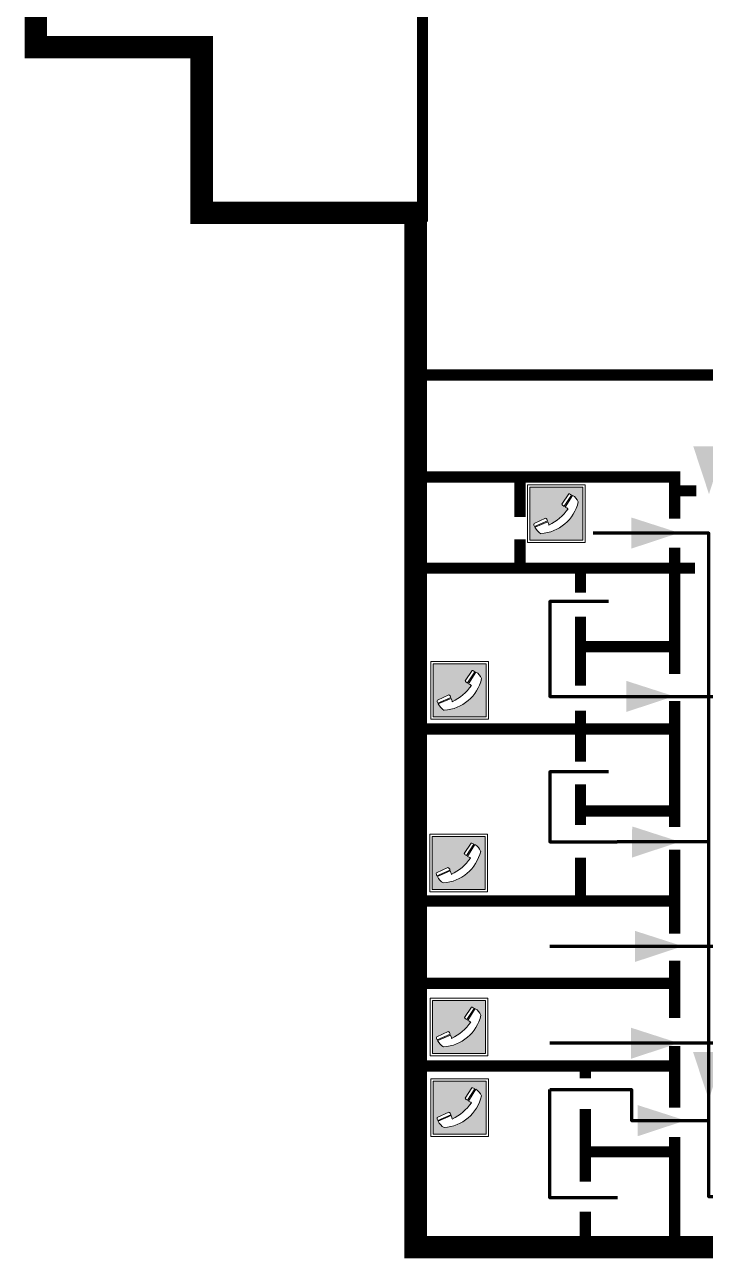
# Model space of a CAD drawing. Header units: millimetres. Extents: x 13810 to 67229, y 12374 to 21950.
# Drawn here: x 28563.2 to 28635.9, y 14168 to 14299.7 of the extents above; entities that cross this region are included whole.
import ezdxf

# ---------------------------------------------------------------- set-up
doc = ezdxf.new("R2010")
doc.units = ezdxf.units.MM
doc.layers.add('План_Штампы', color=7, linetype='Continuous')

# ---------------------------------------------------------------- blocks, each defined once
blk = doc.blocks.new('A$C456E1F9C')
at = {"lineweight": 5}
h = blk.add_hatch(color=242, dxfattribs=at)
h.paths.add_polyline_path([(0.51, -1.47), (0.51, -13.26), (12.29, -13.26), (12.29, -1.47)])
h.paths.add_polyline_path([(5.42, -4.95, -0.254479), (4.78, -5.4), (3.52, -2.53, -0.209735), (4.23, -2.4)], flags=16)
h.paths.add_polyline_path([(8.53, -8.6), (10.87, -10.17), (10.54, -10.76), (8.03, -9.13, -0.192251)], flags=16)
h.paths.add_polyline_path([(4.61, -5.49, 0.005518), (3.87, -5.72, 0.128647), (7.49, -10.01, 0.00809), (7.83, -9.33), (10.47, -10.97, -0.16736), (8.99, -12.25, -0.327862), (1.95, -3.95, -0.166952), (3.36, -2.62)], flags=16)
at = {"color": 242, "lineweight": 5}
for p, q in [((0, -13.77), (0, -0.97)), ((12.8, -0.97), (0, -0.97)), ((4.61, -5.49), (3.36, -2.62)), ((3.52, -2.53), (4.78, -5.4)), ((4.23, -2.4), (5.42, -4.95)), ((12.8, -13.77), (12.8, -0.97)), ((7.83, -9.33), (10.47, -10.97)), ((8.03, -9.13), (10.54, -10.76)), ((10.81, -10.12), (8.53, -8.6)), ((10.54, -10.76), (10.8, -10.3)), ((10.8, -10.3), (10.81, -10.12)), ((0, -13.77), (12.8, -13.77))]:
    blk.add_line(p, q, dxfattribs=at)
blk.add_lwpolyline([(0.51, -1.47), (12.29, -1.47), (12.29, -13.26), (0.51, -13.26)], close=True, dxfattribs=at)
for centre, radius, start, end in [((4.59, -5.34), 2.99, 114.2845, 152.1974), ((4.02, -3.27), 0.891, 76.3284, 123.7092), ((11.12, -3.31), 9.19, 183.9915, 256.6009), ((14.98, -39.1), 35.17, 107.1487, 108.4135), ((4.68, -4.59), 0.824, 276.9621, 334.0723), ((13.86, -0.94), 11.08, 205.5536, 234.8762), ((-13.31, 0.8), 23.44, 332.5487, 334.4027), ((8.94, -9.5), 0.989, 114.4092, 157.9388), ((7.87, -9.46), 3, 291.9291, 329.9329)]:
    blk.add_arc(centre, radius, start, end, dxfattribs=at)

msp = doc.modelspace()

# ---------------------------------------------------------------- linework, layer by layer
at = {"lineweight": 0}
for points, const_width in [([(28685.61, 14370.46), (28564.44, 14370.46), (28564.44, 14297.31), (28582.14, 14297.31), (28582.14, 14279.63), (28604.98, 14279.63), (28604.98, 14169.21), (29001.66, 14169.21)], 2.4), ([(28605.71, 14278.68), (28605.71, 14317.97)], 1.2), ([(28664.02, 14262.31), (28605.36, 14262.31)], 1.2), ([(28634.93, 14249.95), (28632.62, 14249.95), (28632.62, 14246.99), (28632.62, 14251.43), (28604.35, 14251.43), (28616.12, 14251.43), (28616.12, 14247.14)], 1.2), ([(28616.12, 14241.69), (28616.12, 14244.77)], 1.2), ([(28632.62, 14243.87), (28632.62, 14230.41)], 1.2), ([(28634.78, 14241.69), (28605.41, 14241.69)], 1.2), ([(28622.57, 14241.69), (28622.57, 14239.06)], 1.2), ([(28622.57, 14229.14), (28622.57, 14236.53)], 1.2), ([(28622.57, 14233.31), (28632.62, 14233.31)], 1.2), ([(28632.62, 14227.52), (28632.62, 14214.05)], 1.2), ([(28622.57, 14221.02), (28622.57, 14226.48)], 1.2), ([(28632.62, 14224.53), (28605.34, 14224.53)], 1.2), ([(28622.57, 14214.27), (28622.57, 14218.6)], 1.2), ([(28632.62, 14215.78), (28622.57, 14215.78)], 1.2), ([(28632.62, 14211.65), (28632.62, 14202.66)], 1.2), ([(28622.57, 14206.16), (28622.57, 14210.8)], 1.2), ([(28632.62, 14206.16), (28605.34, 14206.16)], 1.2), ([(28632.62, 14199.8), (28632.62, 14193.67)], 1.2), ([(28632.62, 14197.37), (28605.34, 14197.37)], 1.2), ([(28632.62, 14190.67), (28632.62, 14184.11)], 1.2), ([(28623.1, 14187.24), (28623.1, 14188.55), (28632.62, 14188.55), (28605.63, 14188.55)], 1.2), ([(28623.1, 14176.18), (28623.1, 14183.96)], 1.2), ([(28632.62, 14180.98), (28632.62, 14170.14)], 1.2), ([(28632.62, 14179.38), (28623.1, 14179.38)], 1.2), ([(28623.1, 14170.14), (28623.1, 14172.98)], 1.2)]:
    msp.add_lwpolyline(points, dxfattribs=dict(at, const_width=const_width))
at = {"color": 126, "lineweight": 100, "true_color": 0x008754}
for points in [[(28662.53, 14174.58), (28636.26, 14174.58), (28636.26, 14245.44), (28623.94, 14245.44)], [(28625.57, 14238.14), (28619.3, 14238.14), (28619.3, 14227.99), (28649.79, 14227.99)], [(28625.57, 14219.96), (28619.3, 14219.96), (28619.3, 14212.47), (28626.48, 14212.47)], [(28636.26, 14212.47), (28626.48, 14212.47)], [(28619.3, 14201.33), (28655.01, 14201.33)], [(28654.9, 14190.97), (28619.3, 14190.97)], [(28619.3, 14186.04), (28628.02, 14186.04), (28628.02, 14182.71), (28636.26, 14182.71)], [(28626.54, 14174.47), (28619.3, 14174.47), (28619.3, 14186.04)]]:
    msp.add_lwpolyline(points, dxfattribs=at)
at = {"layer": 'План_Штампы', "color": 126, "true_color": 0x008754}
for points in [[(28634.61, 14254.7), (28637.93, 14254.69), (28636.29, 14249.6)], [(28628.01, 14243.78), (28628.01, 14247.1), (28633.11, 14245.46)], [(28627.46, 14226.34), (28627.46, 14229.66), (28632.56, 14228.02)], [(28628.08, 14210.8), (28628.09, 14214.12), (28633.19, 14212.48)], [(28628.39, 14199.65), (28628.4, 14202.97), (28633.49, 14201.33)], [(28627.96, 14189.31), (28627.97, 14192.63), (28633.06, 14190.99)], [(28634.59, 14190.04), (28637.91, 14190.03), (28636.27, 14184.94)], [(28628.68, 14181.05), (28628.68, 14184.37), (28633.78, 14182.73)]]:
    msp.add_solid(points, dxfattribs=at)

# ---------------------------------------------------------------- block references
at = {"xscale": 0.48, "yscale": 0.48, "zscale": 0.48, "rotation": 90}
for p in [(28616.46, 14244.44), (28606.14, 14225.58), (28606.04, 14207.15), (28606.07, 14189.64), (28606.13, 14181.03)]:
    msp.add_blockref('A$C456E1F9C', p, dxfattribs=at)

doc.saveas('drawing.dxf')
